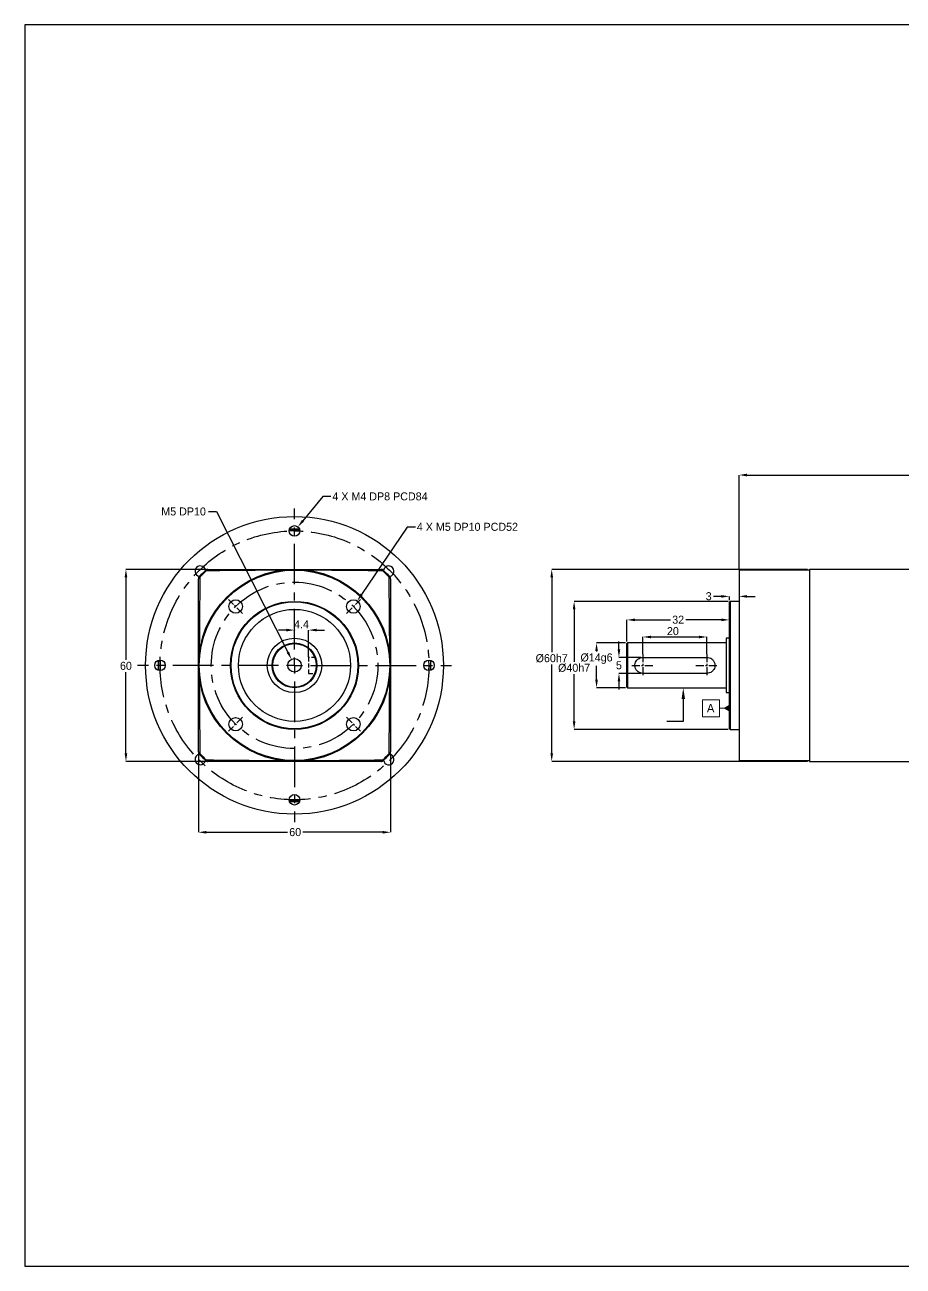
# Model space of a CAD drawing. Header units: millimetres. Extents: x 0 to 549, y 0 to 388.
# Drawn here: x 0 to 274.3, y 0 to 387.9 of the extents above; entities that cross this region are included whole.
import ezdxf

# ---------------------------------------------------------------- set-up
doc = ezdxf.new("R2010")
doc.units = ezdxf.units.MM
doc.header["$PDSIZE"] = -1
doc.linetypes.add('CENTERX2', pattern=[20.32, 12.7, -2.54, 2.54, -2.54])
doc.linetypes.add('HIDDEN', pattern=[1.905, 1.27, -0.635])
doc.layers.add('외형선', color=7, linetype='Continuous', lineweight=25)
for name, color, linetype in [('은선', 2, 'HIDDEN'), ('중심선', 1, 'CENTERX2'), ('치수', 3, 'Continuous')]:
    doc.layers.add(name, color=color, linetype=linetype)
doc.styles.add('SLDTEXTSTYLE0', font='GOTHIC.TTF')
doc.styles.get("Standard").update_dxf_attribs({"font": 'GOTHIC.TTF'})
doc.dimstyles.new('ISO-25', dxfattribs={"dimtxt": 2.5, "dimasz": 2.5, "dimexe": 0, "dimexo": 0.625, "dimtad": 0, "dimtih": 1, "dimtoh": 1, "dimtxsty": 'Standard', "dimcen": 0.09, "dimadec": 0, "dimazin": 0, "dimtfac": 1, "dimtofl": 0, "dimtmove": 0, "dimatfit": 3, "dimfxl": 1, "dimarcsym": 0})
doc.dimstyles.new('SLDDIMSTYLE0', dxfattribs={"dimtxt": 1.852083, "dimasz": 3.5, "dimexe": 0, "dimexo": 0.0625, "dimgap": 0.463021, "dimtad": 0, "dimtih": 1, "dimtoh": 1, "dimdec": 6, "dimrnd": 1e-09, "dimzin": 12, "dimdsep": 46, "dimtxsty": 'SLDTEXTSTYLE0', "dimblk1": 'NONE', "dimsah": 1, "dimcen": 0, "dimadec": 0, "dimazin": 3, "dimtfac": 1, "dimtmove": 0, "dimatfit": 3, "dimldrblk": 'NONE', "dimfxl": 1, "dimfrac": 2, "dimtolj": 1, "dimtzin": 12, "dimarcsym": 0})
doc.dimstyles.new('SLDDIMSTYLE1', dxfattribs={"dimtxt": 1.852083, "dimasz": 3.5, "dimexe": 0, "dimexo": 0.0625, "dimgap": 0.463021, "dimtad": 1, "dimrnd": 1e-09, "dimzin": 12, "dimdsep": 46, "dimtxsty": 'SLDTEXTSTYLE0', "dimsah": 1, "dimcen": 0.09, "dimadec": 0, "dimazin": 3, "dimtfac": 1, "dimtmove": 0, "dimatfit": 0, "dimfxl": 1, "dimfrac": 2, "dimtolj": 1, "dimtzin": 12, "dimarcsym": 0})
doc.dimstyles.new('SLDDIMSTYLE2', dxfattribs={"dimtxt": 1.852083, "dimasz": 3.5, "dimexe": 0, "dimexo": 0.0625, "dimgap": 0.463021, "dimtad": 1, "dimrnd": 1e-09, "dimzin": 12, "dimdsep": 46, "dimtxsty": 'SLDTEXTSTYLE0', "dimsah": 1, "dimcen": 0.09, "dimadec": 0, "dimazin": 3, "dimtfac": 1, "dimtofl": 0, "dimtmove": 0, "dimatfit": 3, "dimfxl": 1, "dimfrac": 2, "dimtolj": 1, "dimtzin": 12, "dimarcsym": 0})

# ---------------------------------------------------------------- blocks, each defined once
blk = doc.blocks.new('_D_8')
at = {"layer": 'Defpoints', "color": 0}
for p in [(185.51, 190.23), (193, 190.23), (193, 185.23)]:
    blk.add_point(p, dxfattribs=at)
at = {"layer": '치수', "color": 0, "lineweight": -2}
for p, q in [((185.51, 192.73), (185.51, 195.23)), ((192.37, 190.23), (185.51, 190.23)), ((192.37, 185.23), (185.51, 185.23)), ((185.51, 182.73), (185.51, 180.23))]:
    blk.add_line(p, q, dxfattribs=at)
at = {"layer": '치수', "color": 0}
for points in [[(185.1, 192.73), (185.93, 192.73), (185.51, 190.23)], [(185.1, 182.73), (185.93, 182.73), (185.51, 185.23)]]:
    blk.add_solid(points, dxfattribs=at)
at = {"layer": '치수', "color": 0, "insert": (185.51, 189.01), "char_height": 2.5, "attachment_point": 2}
blk.add_mtext('5', dxfattribs=at)
blk = doc.blocks.new('_D_9')
at = {"layer": 'Defpoints', "color": 0}
for p in [(178.51, 194.73), (188.2, 194.73), (188.2, 180.73)]:
    blk.add_point(p, dxfattribs=at)
at = {"layer": '치수', "color": 0, "lineweight": -2}
for p, q in [((187.57, 194.73), (178.51, 194.73)), ((178.51, 192.23), (178.51, 192.07)), ((178.51, 183.23), (178.51, 187.54)), ((187.57, 180.73), (178.51, 180.73))]:
    blk.add_line(p, q, dxfattribs=at)
at = {"layer": '치수', "color": 0}
for points in [[(178.1, 192.23), (178.93, 192.23), (178.51, 194.73)], [(178.1, 183.23), (178.93, 183.23), (178.51, 180.73)]]:
    blk.add_solid(points, dxfattribs=at)
at = {"layer": '치수', "color": 0, "insert": (178.51, 191.45), "char_height": 2.5, "attachment_point": 2}
blk.add_mtext('%%c14g6', dxfattribs=at)
blk = doc.blocks.new('_D_10')
at = {"layer": 'Defpoints', "color": 0}
for p in [(213, 196.6), (193, 191.23), (213, 191.23)]:
    blk.add_point(p, dxfattribs=at)
at = {"layer": '치수', "color": 0, "lineweight": -2}
for p, q in [((193, 191.29), (193, 196.6)), ((195.5, 196.6), (210.5, 196.6)), ((213, 191.29), (213, 196.6))]:
    blk.add_line(p, q, dxfattribs=at)
at = {"layer": '치수', "color": 0}
for points in [[(195.5, 197.01), (195.5, 196.18), (193, 196.6)], [(210.5, 197.01), (210.5, 196.18), (213, 196.6)]]:
    blk.add_solid(points, dxfattribs=at)
at = {"layer": '치수', "color": 0, "insert": (202.35, 199.69), "char_height": 2.5, "attachment_point": 2, "style": 'SLDTEXTSTYLE0'}
blk.add_mtext('\\A1;20', dxfattribs=at)
blk = doc.blocks.new('_D_11')
at = {"layer": 'Defpoints', "color": 0}
for p in [(220, 201.94), (220, 200.65), (188, 194.53)]:
    blk.add_point(p, dxfattribs=at)
at = {"layer": '치수', "color": 0, "lineweight": -2}
for p, q in [((188, 195.15), (188, 201.94)), ((190.5, 201.94), (201.57, 201.94)), ((217.5, 201.94), (206.42, 201.94)), ((220, 201.27), (220, 201.94))]:
    blk.add_line(p, q, dxfattribs=at)
at = {"layer": '치수', "color": 0}
for points in [[(190.5, 202.36), (190.5, 201.52), (188, 201.94)], [(217.5, 202.36), (217.5, 201.52), (220, 201.94)]]:
    blk.add_solid(points, dxfattribs=at)
at = {"layer": '치수', "color": 0, "insert": (204, 203.25), "char_height": 2.5, "attachment_point": 2}
blk.add_mtext('32', dxfattribs=at)
blk = doc.blocks.new('_D_12')
at = {"layer": 'Defpoints', "color": 0}
for p in [(223, 217.48), (220, 207.53), (223, 209.28)]:
    blk.add_point(p, dxfattribs=at)
at = {"layer": '치수', "color": 0, "lineweight": -2}
for p, q in [((223, 216.85), (223, 209.28)), ((217.5, 209.28), (215, 209.28)), ((220, 208.15), (220, 209.28)), ((225.5, 209.28), (228, 209.28))]:
    blk.add_line(p, q, dxfattribs=at)
at = {"layer": '치수', "color": 0}
for points in [[(217.5, 209.7), (217.5, 208.86), (220, 209.28)], [(225.5, 209.7), (225.5, 208.86), (223, 209.28)]]:
    blk.add_solid(points, dxfattribs=at)
at = {"layer": '치수', "color": 0, "insert": (213.53, 210.59), "char_height": 2.5, "attachment_point": 2}
blk.add_mtext('3', dxfattribs=at)
blk = doc.blocks.new('_D_13')
at = {"layer": 'Defpoints', "color": 0}
for p in [(367, 247.2), (367, 234.23), (223, 217.48)]:
    blk.add_point(p, dxfattribs=at)
at = {"layer": '치수', "color": 0, "lineweight": -2}
for p, q in [((223, 217.54), (223, 247.2)), ((225.5, 247.2), (364.5, 247.2)), ((367, 234.29), (367, 247.2))]:
    blk.add_line(p, q, dxfattribs=at)
at = {"layer": '치수', "color": 0}
for points in [[(225.5, 247.62), (225.5, 246.78), (223, 247.2)], [(364.5, 247.62), (364.5, 246.78), (367, 247.2)]]:
    blk.add_solid(points, dxfattribs=at)
at = {"layer": '치수', "color": 0, "insert": (290.53, 250.23), "char_height": 2.5, "attachment_point": 2, "style": 'SLDTEXTSTYLE0'}
blk.add_mtext('\\A1;144', dxfattribs=at)
blk = doc.blocks.new('_D_14')
at = {"layer": 'Defpoints', "color": 0}
for p in [(171.51, 207.73), (220.2, 207.73), (220.2, 167.73)]:
    blk.add_point(p, dxfattribs=at)
at = {"layer": '치수', "color": 0, "lineweight": -2}
for p, q in [((219.57, 207.73), (171.51, 207.73)), ((171.51, 205.23), (171.51, 188.86)), ((171.51, 170.23), (171.51, 184.98)), ((219.57, 167.73), (171.51, 167.73))]:
    blk.add_line(p, q, dxfattribs=at)
at = {"layer": '치수', "color": 0}
for points in [[(171.1, 205.23), (171.93, 205.23), (171.51, 207.73)], [(171.1, 170.23), (171.93, 170.23), (171.51, 167.73)]]:
    blk.add_solid(points, dxfattribs=at)
at = {"layer": '치수', "color": 0, "insert": (171.51, 188.23), "char_height": 2.5, "attachment_point": 2}
blk.add_mtext('%%c40h7', dxfattribs=at)
blk = doc.blocks.new('_D_15')
at = {"layer": 'Defpoints', "color": 0}
for p in [(164.51, 217.73), (245, 217.73), (245, 157.73)]:
    blk.add_point(p, dxfattribs=at)
at = {"layer": '치수', "color": 0, "lineweight": -2}
for p, q in [((244.37, 217.73), (164.51, 217.73)), ((164.51, 215.23), (164.51, 191.84)), ((164.51, 160.23), (164.51, 187.97)), ((244.37, 157.73), (164.51, 157.73))]:
    blk.add_line(p, q, dxfattribs=at)
at = {"layer": '치수', "color": 0}
for points in [[(164.1, 215.23), (164.93, 215.23), (164.51, 217.73)], [(164.1, 160.23), (164.93, 160.23), (164.51, 157.73)]]:
    blk.add_solid(points, dxfattribs=at)
at = {"layer": '치수', "color": 0, "insert": (164.51, 191.22), "char_height": 2.5, "attachment_point": 2}
blk.add_mtext('%%c60h7', dxfattribs=at)
blk = doc.blocks.new('SW_DATUMTAG_0')
at = {"color": 0, "linetype": 'Continuous', "lineweight": 18}
for p, q in [((-3.72, 2.63), (-3.72, 7.94)), ((-3.72, 7.94), (1.59, 7.94)), ((1.59, 7.94), (1.59, 2.63)), ((4.66, 5.29), (1.59, 5.29)), ((1.59, 2.63), (-3.72, 2.63))]:
    blk.add_line(p, q, dxfattribs=at)
at = {"color": 0, "linetype": 'Continuous', "lineweight": 0}
blk.add_solid([(4.66, 4.22), (4.66, 6.35), (2.81, 5.29)], dxfattribs=at)
at = {"color": 0, "linetype": 'Continuous', "lineweight": 0, "insert": (-2.38, 6.6), "char_height": 2.66, "attachment_point": 1, "style": 'SLDTEXTSTYLE0'}
blk.add_mtext('A', dxfattribs=at)
blk = doc.blocks.new('_D_16')
at = {"layer": 'Defpoints', "color": 0}
for p in [(84.2, 198.75), (88.6, 198.75), (88.6, 190.23)]:
    blk.add_point(p, dxfattribs=at)
at = {"layer": '치수', "color": 0, "lineweight": -2}
for p, q in [((81.7, 198.75), (79.2, 198.75)), ((84.2, 198.81), (84.2, 198.75)), ((88.6, 190.29), (88.6, 198.75)), ((91.1, 198.75), (93.6, 198.75))]:
    blk.add_line(p, q, dxfattribs=at)
at = {"layer": '치수', "color": 0}
for points in [[(81.7, 199.17), (81.7, 198.34), (84.2, 198.75)], [(91.1, 199.17), (91.1, 198.34), (88.6, 198.75)]]:
    blk.add_solid(points, dxfattribs=at)
at = {"layer": '치수', "color": 0, "insert": (86.4, 201.83), "char_height": 2.5, "attachment_point": 2, "style": 'SLDTEXTSTYLE0'}
blk.add_mtext('\\A1;4.4', dxfattribs=at)
blk = doc.blocks.new('_D_17')
at = {"layer": 'Defpoints', "color": 0}
for p in [(85.25, 231), (83.15, 228.46)]:
    blk.add_point(p, dxfattribs=at)
at = {"layer": '치수', "color": 0, "lineweight": -2}
for p, q in [((93.07, 240.46), (86.85, 232.93)), ((95.57, 240.46), (93.07, 240.46))]:
    blk.add_line(p, q, dxfattribs=at)
at = {"layer": '치수', "color": 0}
blk.add_solid([(86.52, 233.19), (87.17, 232.66), (85.25, 231)], dxfattribs=at)
at = {"layer": '치수', "color": 0, "insert": (96.03, 241.78), "char_height": 2.5, "attachment_point": 1, "style": 'SLDTEXTSTYLE0'}
blk.add_mtext('\\A1;4 X M4 DP8 PCD84\\P', dxfattribs=at)
blk = doc.blocks.new('_NONE')
blk = doc.blocks.new('_D_18')
at = {"layer": 'Defpoints', "color": 0}
for p in [(83.25, 189.6), (85.15, 185.86)]:
    blk.add_point(p, dxfattribs=at)
at = {"layer": '치수', "color": 0, "lineweight": -2}
for p, q in [((57.36, 235.76), (59.86, 235.76)), ((59.86, 235.76), (82.12, 191.83))]:
    blk.add_line(p, q, dxfattribs=at)
at = {"layer": '치수', "color": 0}
blk.add_solid([(82.5, 192.02), (81.75, 191.64), (83.25, 189.6)], dxfattribs=at)
at = {"layer": '치수', "color": 0, "insert": (42.6, 237.07), "char_height": 2.5, "attachment_point": 1, "style": 'SLDTEXTSTYLE0'}
blk.add_mtext('\\A1;M5 DP10\\P', dxfattribs=at)
blk = doc.blocks.new('_D_19')
at = {"layer": 'Defpoints', "color": 0}
for p in [(103.77, 207.85), (101.41, 204.38)]:
    blk.add_point(p, dxfattribs=at)
at = {"layer": '치수', "color": 0, "lineweight": -2}
for p, q in [((119.43, 230.96), (105.17, 209.92)), ((121.93, 230.96), (119.43, 230.96))]:
    blk.add_line(p, q, dxfattribs=at)
at = {"layer": '치수', "color": 0}
blk.add_solid([(104.82, 210.16), (105.51, 209.69), (103.77, 207.85)], dxfattribs=at)
at = {"layer": '치수', "color": 0, "insert": (122.4, 232.27), "char_height": 2.5, "attachment_point": 1, "style": 'SLDTEXTSTYLE0'}
blk.add_mtext('\\A1;4 X M5 DP10 PCD52\\P', dxfattribs=at)
blk = doc.blocks.new('_D_20')
at = {"layer": 'Defpoints', "color": 0}
for p in [(54.2, 160.69), (114.2, 160.69), (114.2, 135.57)]:
    blk.add_point(p, dxfattribs=at)
at = {"layer": '치수', "color": 0, "lineweight": -2}
for p, q in [((54.2, 160.07), (54.2, 135.57)), ((114.2, 160.07), (114.2, 135.57)), ((56.7, 135.57), (82.03, 135.57)), ((111.7, 135.57), (86.8, 135.57))]:
    blk.add_line(p, q, dxfattribs=at)
at = {"layer": '치수', "color": 0}
for points in [[(56.7, 135.99), (56.7, 135.16), (54.2, 135.57)], [(111.7, 135.99), (111.7, 135.16), (114.2, 135.57)]]:
    blk.add_solid(points, dxfattribs=at)
at = {"layer": '치수', "color": 0, "insert": (84.42, 136.88), "char_height": 2.5, "attachment_point": 2}
blk.add_mtext('60', dxfattribs=at)
blk = doc.blocks.new('_D_21')
at = {"layer": 'Defpoints', "color": 0}
for p in [(31.57, 217.73), (57.16, 217.73), (57.16, 157.73)]:
    blk.add_point(p, dxfattribs=at)
at = {"layer": '치수', "color": 0, "lineweight": -2}
for p, q in [((56.54, 217.73), (31.57, 217.73)), ((31.57, 215.23), (31.57, 189.46)), ((31.57, 160.23), (31.57, 185.59)), ((56.54, 157.73), (31.57, 157.73))]:
    blk.add_line(p, q, dxfattribs=at)
at = {"layer": '치수', "color": 0}
for points in [[(31.16, 215.23), (31.99, 215.23), (31.57, 217.73)], [(31.16, 160.23), (31.99, 160.23), (31.57, 157.73)]]:
    blk.add_solid(points, dxfattribs=at)
at = {"layer": '치수', "color": 0, "insert": (31.57, 188.84), "char_height": 2.5, "attachment_point": 2}
blk.add_mtext('60', dxfattribs=at)
blk = doc.blocks.new('SW_CENTERMARKSYMBOL_11')
at = {"layer": '중심선', "color": 0}
for p, q in [((0, 5), (0, 49)), ((-5, 0), (-49, 0)), ((0, 0), (-2.5, 0)), ((0, 0), (0, 2.5)), ((0, 0), (0, -2.5)), ((0, 0), (2.5, 0)), ((5, 0), (49, 0)), ((0, -5), (0, -49))]:
    blk.add_line(p, q, dxfattribs=at)
blk = doc.blocks.new('A')
at = {"lineweight": -3}
for p, q in [((2066.56, -855.31), (1769.56, -855.31)), ((1769.56, -855.31), (1769.56, -1065.31)), ((2066.56, -1065.31), (2066.56, -855.31)), ((1769.56, -1065.31), (1769.56, -1275.31)), ((2066.56, -1275.31), (2066.56, -1065.31)), ((1769.56, -1275.31), (2066.56, -1275.31))]:
    blk.add_line(p, q, dxfattribs=at)
blk = doc.blocks.new('*U46')
at = {"layer": '중심선', "ltscale": 0.2}
blk.add_line((-2.19, -2.19), (2.19, 2.19), dxfattribs=at)
blk = doc.blocks.new('*U47')
at = {"color": 0, "linetype": 'ByBlock', "lineweight": -2}
for p, rotation in [((65.82, 206.11), 89.99999999999999), ((65.82, 169.34), 180), ((102.59, 169.34), 270)]:
    blk.add_blockref('*U46', p, dxfattribs=dict(at, rotation=rotation))
blk.add_blockref('*U46', (102.59, 206.11), dxfattribs=at)

msp = doc.modelspace()

# ---------------------------------------------------------------- linework, layer by layer
at = {"layer": '외형선', "linetype": 'Continuous', "lineweight": 25}
for p, q in [((244.9953902, 217.4793543), (222.9953903, 217.4793543)), ((222.9953903, 217.4793543), (222.9953903, 157.9793523)), ((284.9953893, 217.7293536), (244.9953902, 217.7293536)), ((244.9953902, 217.7293536), (244.9953902, 157.729353)), ((220.1953876, 207.7293526), (219.9953843, 207.5293527)), ((219.9953843, 167.9293539), (219.9953843, 207.5293527)), ((222.9953903, 207.7293526), (220.1953876, 207.7293526)), ((220.1953876, 207.7293526), (220.1953876, 167.729354)), ((188.1953824, 194.7293535), (187.9953939, 194.5293535)), ((187.9953939, 180.9293531), (187.9953939, 194.5293535)), ((218.9953822, 194.7293535), (188.1953824, 194.7293535)), ((188.1953824, 194.7293535), (188.1953824, 180.7293531)), ((219.9953843, 196.2293532), (218.9953822, 196.2293532)), ((218.9953822, 196.2293532), (218.9953822, 179.2293534)), ((192.9953891, 190.2293532), (212.995385, 190.2293532)), ((212.995385, 185.2293534), (192.9953891, 185.2293534)), ((187.9953939, 180.9293531), (188.1953824, 180.7293531)), ((188.1953824, 180.7293531), (218.9953822, 180.7293531)), ((218.9953822, 179.2293534), (219.9953843, 179.2293534)), ((219.9953843, 167.9293539), (220.1953876, 167.729354)), ((220.1953876, 167.729354), (222.9953903, 167.729354)), ((222.9953903, 157.9793523), (244.9953902, 157.9793523)), ((244.9953902, 157.729353), (284.9953893, 157.729353))]:
    msp.add_line(p, q, dxfattribs=at)
at = {"layer": '외형선', "linetype": 'Continuous', "lineweight": 25, "flags": 128}
for points in [[(85.8529746, 229.696942), (84.2032929, 229.7293543), (82.5536113, 229.696942)], [(82.6218167, 230.1999186), (84.2032929, 230.2293529), (85.7847691, 230.1999186)], [(56.417728, 217.4006324), (56.2699948, 217.8696709), (55.9543769, 218.3117217)], [(56.4820678, 217.4607523), (56.4849377, 217.4576741), (56.493522, 217.4484673), (56.5077522, 217.4332052), (56.5275062, 217.4120188), (56.5526162, 217.385088), (56.5828738, 217.3526363), (56.6180222, 217.3149391), (56.6577665, 217.2723127)], [(111.924518, 217.4607523), (111.9216482, 217.4576741), (111.9130638, 217.4484673), (111.8988336, 217.4332052), (111.8790796, 217.4120188), (111.8539696, 217.385088), (111.823712, 217.3526363), (111.7885636, 217.3149391), (111.7488193, 217.2723127)], [(54.4718939, 215.4505784), (54.4749721, 215.4477085), (54.4841789, 215.4391242), (54.499441, 215.424894), (54.5206274, 215.40514), (54.5475582, 215.38003), (54.5800099, 215.3497724), (54.6177071, 215.314624), (54.6603335, 215.2748797)], [(113.9346919, 215.4505784), (113.9316137, 215.4477085), (113.9224069, 215.4391242), (113.9071448, 215.424894), (113.8859584, 215.40514), (113.8590276, 215.38003), (113.8265759, 215.3497724), (113.7888787, 215.314624), (113.7462523, 215.2748797)], [(41.7327276, 186.1478771), (41.7032933, 187.7293533), (41.7327276, 189.3108295)], [(42.2357042, 189.3790349), (42.2032919, 187.7293533), (42.2357042, 186.0796716)], [(126.1708816, 186.0796716), (126.2032939, 187.7293533), (126.1708816, 189.3790349)], [(126.6738582, 189.3108295), (126.7032925, 187.7293533), (126.6738582, 186.1478771)], [(54.4718939, 160.0081282), (54.4749721, 160.010998), (54.4841789, 160.0195824), (54.499441, 160.0338126), (54.5206274, 160.0535666), (54.5475582, 160.0786766), (54.5800099, 160.1089341), (54.6177071, 160.1440826), (54.6603335, 160.1838269)], [(113.9346919, 160.0081282), (113.9316137, 160.010998), (113.9224069, 160.0195824), (113.9071448, 160.0338126), (113.8859584, 160.0535666), (113.8590276, 160.0786766), (113.8265759, 160.1089341), (113.7888787, 160.1440826), (113.7462523, 160.1838269)], [(114.7856613, 159.4804373), (114.3436105, 159.7960552), (113.874572, 159.9437884)], [(56.4820678, 157.9979543), (56.4849377, 158.0010325), (56.493522, 158.0102393), (56.5077522, 158.0255014), (56.5275062, 158.0466878), (56.5526162, 158.0736186), (56.5828738, 158.1060703), (56.6180222, 158.1437674), (56.6577665, 158.1863939)], [(111.7488193, 158.1863939), (111.7885636, 158.1437674), (111.823712, 158.1060703), (111.8539696, 158.0736186), (111.8790796, 158.0466878), (111.8988336, 158.0255014), (111.9130638, 158.0102393), (111.9216482, 158.0010325), (111.924518, 157.9979543)], [(82.5536113, 145.7617645), (84.2032929, 145.7293523), (85.8529746, 145.7617645)], [(85.7847691, 145.258788), (84.2032929, 145.2293537), (82.6218167, 145.258788)]]:
    msp.add_lwpolyline(points, dxfattribs=at)
at = {"layer": '외형선', "linetype": 'Continuous', "lineweight": 25}
for centre, radius in [((84.2032929, 187.7293533), 46.5), ((84.2032929, 229.7293533), 1.65), ((84.2032929, 187.7293533), 30), ((84.2032929, 187.7293533), 29.75), ((65.8185166, 206.1141296), 2.1), ((84.2032929, 187.7293533), 20), ((84.2032929, 187.7293533), 19.8), ((102.5880692, 206.1141296), 2.1), ((84.2032929, 187.7293533), 17.5), ((84.2032929, 187.7293533), 8.5), ((84.2032929, 187.7293533), 7), ((84.2032929, 187.7293533), 6.8), ((42.2032929, 187.7293533), 1.65), ((84.2032929, 187.7293533), 2.1), ((126.2032929, 187.7293533), 1.65), ((65.8185166, 169.344577), 2.1), ((102.5880692, 169.344577), 2.1), ((84.2032929, 145.7293533), 1.65)]:
    msp.add_circle(centre, radius, dxfattribs=at)
for centre, radius, start, end in [((84.2032929, 187.7293533), 42.55, 87.891467035, 92.108532965), ((54.7876508, 217.1449954), 1.65, 45, 261.087151472), ((84.2032929, 187.7293533), 40.65, 132.996131447, 137.003868553), ((84.2032929, 187.7293533), 40.392355, 132.996131447, 137.003868553), ((57.1640159, 216.7293533), 1, 90, 132.996131447), ((57.2514926, 217.1235614), 0.6120765, 98.216842885, 165.934713738), ((80.579347, 217.4858366), 0.3492146, 135.787305479, 183.39245037), ((87.8272388, 217.4858366), 0.3492146, 356.60754963, 44.212694521), ((111.2425699, 216.7293533), 1, 47.003868553, 90), ((111.1550932, 217.1235614), 0.6120765, 14.065286262, 81.783157115), ((84.2032929, 187.7293533), 40.392355, 42.996131447, 47.003868553), ((84.2032929, 187.7293533), 40.65, 42.996131447, 47.003868553), ((113.618935, 217.1449954), 1.65, 278.912848528, 171.087128082), ((54.8090848, 214.6811536), 0.6120765, 104.065286262, 171.783157115), ((55.2032929, 214.7686303), 1, 137.003868553, 180), ((113.597501, 214.6811536), 0.6120765, 8.216842885, 75.934713738), ((113.2032929, 214.7686303), 1, 0, 42.996131447), ((54.4468096, 191.3532992), 0.3492146, 86.60754963, 134.212694521), ((113.9597762, 191.3532992), 0.3492146, 45.787305479, 93.39245037), ((84.2032929, 187.7293533), 42.55, 177.891467035, 182.108532965), ((84.2032929, 187.7293533), 42.55, 357.891467035, 2.108532965), ((54.4468096, 184.1054073), 0.3492146, 225.787305479, 273.39245037), ((113.9597762, 184.1054073), 0.3492146, 266.60754963, 314.212694521), ((54.7876508, 158.3137112), 1.65, 98.912848528, 351.087151472), ((54.8090848, 160.777553), 0.6120765, 188.216842885, 255.934713738), ((55.2032929, 160.6900763), 1, 180, 222.996131447), ((84.2032929, 187.7293533), 40.65, 222.996131447, 227.003868553), ((84.2032929, 187.7293533), 40.392355, 222.996131447, 227.003868553), ((84.2032929, 187.7293533), 40.392355, 312.996131447, 317.003868553), ((84.2032929, 187.7293533), 40.65, 312.996131447, 317.003868553), ((113.618935, 158.3137112), 1.65, 188.912848528, 45), ((113.597501, 160.777553), 0.6120765, 284.065286262, 351.783157115), ((113.2032929, 160.6900763), 1, 317.003868553, 0), ((57.1640159, 158.7293533), 1, 227.003868553, 270), ((57.2514926, 158.3351452), 0.6120765, 194.065286262, 261.783157115), ((80.579347, 157.97287), 0.3492146, 176.60754963, 224.212694521), ((87.8272388, 157.97287), 0.3492146, 315.787305479, 3.39245037), ((111.2425699, 158.7293533), 1, 270, 312.996131447), ((111.1550932, 158.3351452), 0.6120765, 278.216842885, 345.934713738), ((84.2032929, 187.7293533), 42.55, 267.891467035, 272.108532965)]:
    msp.add_arc(centre, radius, start, end, dxfattribs=at)
for points, knots in [([(80.2307443, 217.4651719), (78.9705129, 217.4599715), (76.4449583, 217.4495497), (72.7952896, 217.4231122), (69.7858855, 217.3973683), (66.7276016, 217.3690263), (63.6223614, 217.3390335), (60.0590089, 217.3041717), (57.7781322, 217.282807), (56.6577665, 217.2723127)], [0, 0, 0, 0, 0.1448805303, 0.2903464181, 0.4355784954, 0.5168675923, 0.6797598881, 0.8426981977, 1, 1, 1, 1]), ([(57.1640147, 217.7293544), (59.1489273, 217.7293546), (62.1338956, 217.7293547), (66.3376179, 217.7293544), (69.3351271, 217.7293535), (72.1519964, 217.7293535), (74.7847835, 217.7293541), (77.5082926, 217.7293519), (79.3889091, 217.7293522), (80.3290453, 217.7293523)], [0, 0, 0, 0, 0.28229752861, 0.42452709066, 0.56671845852, 0.67380799936, 0.7808702168, 0.89045516867, 1, 1, 1, 1]), ([(80.3290453, 217.7293523), (80.987622, 217.7293529), (82.2709713, 217.729354), (83.5590644, 217.7293536), (84.192131, 217.7293536), (84.2032929, 217.7293536)], [0, 0, 0, 0, 0.5087252216, 0.9913380859, 1, 1, 1, 1]), ([(84.2032929, 217.7293536), (84.2144548, 217.7293536), (84.8475214, 217.7293536), (86.1356145, 217.729354), (87.4189638, 217.7293529), (88.0775405, 217.7293523)], [0, 0, 0, 0, 0.0086619141, 0.4912747784, 1, 1, 1, 1]), ([(88.0775405, 217.7293523), (88.994412, 217.7293529), (90.8284663, 217.7293542), (93.5318051, 217.7293527), (96.1896464, 217.7293529), (99.0411666, 217.7293536), (102.0417194, 217.729355), (106.2471095, 217.7293511), (109.2407148, 217.7293531), (111.2425711, 217.7293544)], [0, 0, 0, 0, 0.10682321105, 0.21368270288, 0.32346763085, 0.43328303934, 0.57428179862, 0.71531762049, 1, 1, 1, 1]), ([(111.7488193, 217.2723127), (109.7368669, 217.2913677), (106.7109911, 217.3200255), (102.4477345, 217.361721), (99.1958471, 217.3923433), (95.7610226, 217.4218517), (92.1194696, 217.4487758), (89.4961156, 217.4596827), (88.1758415, 217.4651719)], [0, 0, 0, 0, 0.2811055302, 0.4227686674, 0.5643945868, 0.6983930043, 0.8482080871, 1, 1, 1, 1]), ([(54.2032939, 191.6036009), (54.2032933, 192.5204724), (54.203292, 194.3545267), (54.2032935, 197.0578655), (54.2032933, 199.7157068), (54.2032926, 202.567227), (54.2032912, 205.5677798), (54.2032951, 209.7731699), (54.2032931, 212.7667752), (54.2032917, 214.7686315)], [0, 0, 0, 0, 0.10682321105, 0.21368270288, 0.32346763085, 0.43328303934, 0.57428179862, 0.71531762049, 1, 1, 1, 1]), ([(54.6603335, 215.2748797), (54.6412785, 213.2629273), (54.6126207, 210.2370514), (54.5709252, 205.9737949), (54.5403029, 202.7219075), (54.5107945, 199.287083), (54.4838704, 195.64553), (54.4729635, 193.022176), (54.4674743, 191.7019019)], [0, 0, 0, 0, 0.2811055302, 0.4227686674, 0.5643945868, 0.6983930043, 0.8482080871, 1, 1, 1, 1]), ([(113.9391115, 191.7019019), (113.9339111, 192.9621333), (113.9234893, 195.4876879), (113.8970518, 199.1373566), (113.8713079, 202.1467607), (113.8429659, 205.2050446), (113.8129731, 208.3102848), (113.7781113, 211.8736373), (113.7567466, 214.154514), (113.7462523, 215.2748797)], [0, 0, 0, 0, 0.1448805303, 0.2903464181, 0.4355784954, 0.5168675923, 0.6797598881, 0.8426981977, 1, 1, 1, 1]), ([(114.2032941, 214.7686315), (114.2032942, 212.7837189), (114.2032944, 209.7987506), (114.203294, 205.5950283), (114.2032931, 202.5975191), (114.2032931, 199.7806497), (114.2032937, 197.1478627), (114.2032915, 194.4243536), (114.2032918, 192.5437371), (114.2032919, 191.6036009)], [0, 0, 0, 0, 0.28229752861, 0.42452709066, 0.56671845852, 0.67380799936, 0.7808702168, 0.89045516867, 1, 1, 1, 1]), ([(54.2032926, 187.7293533), (54.2032926, 187.7405152), (54.2032926, 188.3735818), (54.2032922, 189.6616749), (54.2032933, 190.9450242), (54.2032939, 191.6036009)], [0, 0, 0, 0, 0.0086619141, 0.4912747784, 1, 1, 1, 1]), ([(114.2032919, 191.6036009), (114.2032925, 190.9450242), (114.2032936, 189.6616749), (114.2032932, 188.3735818), (114.2032932, 187.7405152), (114.2032932, 187.7293533)], [0, 0, 0, 0, 0.5087252216, 0.9913380859, 1, 1, 1, 1]), ([(192.9953891, 185.2293534), (192.7244414, 185.2551782), (192.1829805, 185.3067865), (191.4557903, 185.7069042), (190.8787178, 186.310008), (190.5277208, 187.0914965), (190.4587782, 187.9366328), (190.6597536, 188.7342619), (191.0984294, 189.4261005), (191.7511924, 189.9514202), (192.4303457, 190.2009575), (192.857019, 190.2223996), (192.9953891, 190.2293532)], [0, 0, 0, 0, 0.1026231247, 0.2050816495, 0.3117452069, 0.4215935346, 0.5270687076, 0.6278391556, 0.7300672287, 0.8377703609, 0.9473889455, 1, 1, 1, 1]), ([(212.995385, 190.2293532), (213.2663329, 190.2035286), (213.8077942, 190.1519208), (214.5349843, 189.751798), (215.1120706, 189.1487042), (215.4630749, 188.3672097), (215.5319846, 187.5220763), (215.3310443, 186.7244377), (214.8923406, 186.0326105), (214.2395866, 185.5072898), (213.5604341, 185.2577461), (213.1337601, 185.2363065), (212.995385, 185.2293534)], [0, 0, 0, 0, 0.102622942, 0.2050812846, 0.3117459323, 0.4215940645, 0.5270688973, 0.6278387087, 0.7300675971, 0.8377705377, 0.9473871566, 1, 1, 1, 1]), ([(54.2032939, 183.8551057), (54.2032933, 184.5136824), (54.2032922, 185.7970317), (54.2032926, 187.0851248), (54.2032926, 187.7181914), (54.2032926, 187.7293533)], [0, 0, 0, 0, 0.5087252216, 0.9913380859, 1, 1, 1, 1]), ([(114.2032932, 187.7293533), (114.2032932, 187.7181914), (114.2032932, 187.0851248), (114.2032936, 185.7970317), (114.2032925, 184.5136824), (114.2032919, 183.8551057)], [0, 0, 0, 0, 0.0086619141, 0.4912747784, 1, 1, 1, 1]), ([(54.2032917, 160.6900751), (54.2032916, 162.6749877), (54.2032914, 165.659956), (54.2032918, 169.8636783), (54.2032927, 172.8611875), (54.2032927, 175.6780568), (54.2032921, 178.3108438), (54.2032943, 181.034353), (54.203294, 182.9149695), (54.2032939, 183.8551057)], [0, 0, 0, 0, 0.28229752861, 0.42452709066, 0.56671845852, 0.67380799936, 0.7808702168, 0.89045516867, 1, 1, 1, 1]), ([(54.4674743, 183.7568047), (54.4726747, 182.4965733), (54.4830965, 179.9710187), (54.509534, 176.32135), (54.5352779, 173.3119459), (54.5636199, 170.253662), (54.5936127, 167.1484218), (54.6284745, 163.5850693), (54.6498392, 161.3041925), (54.6603335, 160.1838269)], [0, 0, 0, 0, 0.1448805303, 0.2903464181, 0.4355784954, 0.5168675923, 0.6797598881, 0.8426981977, 1, 1, 1, 1]), ([(113.7462523, 160.1838269), (113.7653073, 162.1957793), (113.7939651, 165.2216551), (113.8356606, 169.4849116), (113.8662829, 172.7367991), (113.8957914, 176.1716236), (113.9227154, 179.8131766), (113.9336223, 182.4365306), (113.9391115, 183.7568047)], [0, 0, 0, 0, 0.2811055302, 0.4227686674, 0.5643945868, 0.6983930043, 0.8482080871, 1, 1, 1, 1]), ([(114.2032919, 183.8551057), (114.2032925, 182.9382342), (114.2032938, 181.1041799), (114.2032923, 178.4008411), (114.2032925, 175.7429998), (114.2032932, 172.8914795), (114.2032946, 169.8909268), (114.2032907, 165.6855367), (114.2032927, 162.6919314), (114.2032941, 160.6900751)], [0, 0, 0, 0, 0.10682321105, 0.21368270288, 0.32346763085, 0.43328303934, 0.57428179862, 0.71531762049, 1, 1, 1, 1]), ([(56.6577665, 158.1863939), (58.6697189, 158.1673389), (61.6955947, 158.1386811), (65.9588513, 158.0969856), (69.2107387, 158.0663633), (72.6455632, 158.0368548), (76.2871162, 158.0099307), (78.9104702, 157.9990239), (80.2307443, 157.9935347)], [0, 0, 0, 0, 0.2811055302, 0.4227686674, 0.5643945868, 0.6983930043, 0.8482080871, 1, 1, 1, 1]), ([(80.3290453, 157.7293543), (79.4121738, 157.7293537), (77.5781195, 157.7293524), (74.8747807, 157.7293539), (72.2169394, 157.7293537), (69.3654192, 157.729353), (66.3648664, 157.7293516), (62.1594763, 157.7293555), (59.165871, 157.7293535), (57.1640147, 157.7293521)], [0, 0, 0, 0, 0.10682321105, 0.21368270288, 0.32346763085, 0.43328303934, 0.57428179862, 0.71531762049, 1, 1, 1, 1]), ([(84.2032929, 157.729353), (84.192131, 157.729353), (83.5590644, 157.729353), (82.2709713, 157.7293526), (80.987622, 157.7293537), (80.3290453, 157.7293543)], [0, 0, 0, 0, 0.0086619141, 0.4912747784, 1, 1, 1, 1]), ([(88.0775405, 157.7293543), (87.4189638, 157.7293537), (86.1356145, 157.7293526), (84.8475214, 157.729353), (84.2144548, 157.729353), (84.2032929, 157.729353)], [0, 0, 0, 0, 0.5087252216, 0.9913380859, 1, 1, 1, 1]), ([(111.2425711, 157.7293521), (109.2576585, 157.729352), (106.2726902, 157.7293518), (102.0689679, 157.7293522), (99.0714587, 157.7293531), (96.2545894, 157.729353), (93.6218024, 157.7293525), (90.8982932, 157.7293547), (89.0176767, 157.7293544), (88.0775405, 157.7293543)], [0, 0, 0, 0, 0.28229752861, 0.42452709066, 0.56671845852, 0.67380799936, 0.7808702168, 0.89045516867, 1, 1, 1, 1]), ([(88.1758415, 157.9935347), (89.4360729, 157.9987351), (91.9616275, 158.0091569), (95.6112962, 158.0355944), (98.6207003, 158.0613383), (101.6789842, 158.0896803), (104.7842244, 158.1196731), (108.3475769, 158.1545349), (110.6284536, 158.1758996), (111.7488193, 158.1863939)], [0, 0, 0, 0, 0.1448805303, 0.2903464181, 0.4355784954, 0.5168675923, 0.6797598881, 0.8426981977, 1, 1, 1, 1])]:
    msp.add_open_spline(points, degree=3, knots=knots, dxfattribs=at)
at = {"layer": '은선'}
for p, q in [((90.7416413, 190.2293533), (88.6032929, 190.2293533)), ((88.6032929, 190.2293533), (88.6032929, 185.2293533)), ((88.6032929, 185.2293533), (90.7416413, 185.2293533))]:
    msp.add_line(p, q, dxfattribs=at)
at = {"layer": '중심선', "ltscale": 0.2}
for p, q in [((192.9953885, 191.2293533), (192.9953893, 184.2293534)), ((212.9953843, 191.2293533), (212.9953851, 184.2293534)), ((189.495494, 187.7301803), (196.495494, 187.7301803)), ((209.4954898, 187.7301803), (216.4954898, 187.7301803))]:
    msp.add_line(p, q, dxfattribs=at)
at = {"layer": '중심선'}
for radius in [42, 26]:
    msp.add_circle((84.2032929, 187.7293533), radius, dxfattribs=at)
at = {"layer": '치수'}
for p, q in [((205.6094834, 177.2495128), (205.6094834, 170.2293533)), ((205.6094834, 170.2293533), (200.4138671, 170.2293533))]:
    msp.add_line(p, q, dxfattribs=at)
msp.add_solid([(205.582755, 180.7293531), (205.0734988, 177.2495128), (206.1454681, 177.2495128)], dxfattribs=at)

# ---------------------------------------------------------------- block references
at = {"lineweight": -3, "xscale": 1.305956485360037, "yscale": 1.305956485360037, "zscale": 1.305956485360037, "rotation": 90}
msp.add_blockref('A', (-1116.9964574, -2310.9741133), dxfattribs=at)
msp.add_blockref('*U47', (0, 0))
at = {"layer": '중심선'}
msp.add_blockref('SW_CENTERMARKSYMBOL_11', (84.2032929, 187.7293533), dxfattribs=at)
at = {"layer": '치수'}
msp.add_blockref('SW_DATUMTAG_0', (215.3305668, 169.0651828), dxfattribs=at)

# ---------------------------------------------------------------- dimensions: what is measured, and where the dimension line sits
for base, p1, p2, dimstyle, override, picture, middle in [((366.9953886, 247.2004098), (222.9953886, 217.4793533), (366.9953886, 234.2293533), 'SLDDIMSTYLE2', {"dimtxt": 2.5, "dimasz": 2.5, "dimtofl": 0, "dimtmove": 0}, '_D_13', (290.5314694, 247.2004098)), ((88.6032929, 198.7521002), (84.2032929, 198.7521002), (88.6032929, 190.2293533), 'SLDDIMSTYLE1', {"dimtxt": 2.5, "dimasz": 2.5, "dimtofl": 0}, '_D_16', (86.4032929, 198.7521002)), ((212.9953843, 196.597293), (192.9953885, 191.2293533), (212.9953843, 191.2293533), 'SLDDIMSTYLE2', {"dimtxt": 2.5, "dimasz": 2.5, "dimtofl": 0}, '_D_10', (202.34752, 196.597293))]:
    dim = msp.add_linear_dim(base=base, p1=p1, p2=p2, dimstyle=dimstyle, override=override, dxfattribs=at)
    dim.commit()
    dim.dimension.update_dxf_attribs({"geometry": picture, "text_midpoint": middle, "dimtype": 160})
for p1, p2, text, picture, middle in [((83.1526877, 228.4570606), (85.2538981, 231.001646), '4 X M4 DP8 PCD84\\P', '_D_17', (111.4124505, 240.4634293)), ((85.1528153, 185.856279), (83.2537705, 189.6024276), 'M5 DP10\\P', '_D_18', (49.7438085, 235.7599329)), ((101.409458, 204.376063), (103.7666804, 207.8521962), '4 X M5 DP10 PCD52\\P', '_D_19', (138.7261761, 230.955311))]:
    dim = msp.add_diameter_dim_2p(p1=p1, p2=p2, text=text, dimstyle='SLDDIMSTYLE0', override={"dimtxt": 2.5, "dimasz": 2.5, "dimpost": '<>', "dimtofl": 0}, dxfattribs=at)
    dim.commit()
    dim.dimension.update_dxf_attribs({"geometry": picture, "text_midpoint": middle, "dimtype": 163})
dim = msp.add_linear_dim(base=(31.573294, 217.7293533), p1=(57.1640159, 157.7293533), p2=(57.1640159, 217.7293533), angle=90, dimstyle='ISO-25', dxfattribs=at)
dim.commit()
dim.dimension.update_dxf_attribs({"geometry": '_D_21', "text_midpoint": (31.573294, 187.52335), "dimtype": 160})
for base, p1, p2, text, picture, middle in [((164.5125749, 217.7293533), (244.9953886, 157.7293533), (244.9953886, 217.7293533), '%%c<>h7', '_D_15', (164.5125749, 189.9047265)), ((171.5125749, 207.7293533), (220.1953886, 167.7293533), (220.1953886, 207.7293533), '%%c<>h7', '_D_14', (171.5125749, 186.9209658)), ((178.5125749, 194.7293533), (188.1953886, 180.7293533), (188.1953886, 194.7293533), '%%c<>g6', '_D_9', (178.5125749, 189.8051832))]:
    dim = msp.add_linear_dim(base=base, p1=p1, p2=p2, angle=90, text=text, dimstyle='ISO-25', dxfattribs=at)
    dim.commit()
    dim.dimension.update_dxf_attribs({"geometry": picture, "text_midpoint": middle, "dimtype": 160})
for base, p1, p2, picture, middle in [((222.9953886, 209.2816594), (219.9953886, 207.5293533), (222.9953886, 217.4793533), '_D_12', (213.5342227, 209.2816594)), ((219.9953886, 201.9394731), (187.9953886, 194.5293533), (219.9953886, 200.6473518), '_D_11', (203.9953886, 201.9394731)), ((114.2032929, 135.5716924), (54.2032929, 160.6900763), (114.2032929, 160.6900763), '_D_20', (84.4151822, 135.5716924))]:
    dim = msp.add_linear_dim(base=base, p1=p1, p2=p2, dimstyle='ISO-25', dxfattribs=at)
    dim.commit()
    dim.dimension.update_dxf_attribs({"geometry": picture, "text_midpoint": middle, "dimtype": 160})
dim = msp.add_linear_dim(base=(185.5125749, 190.2293533), p1=(192.9953886, 185.2293533), p2=(192.9953886, 190.2293533), angle=90, dimstyle='ISO-25', override={"dimtmove": 0}, dxfattribs=at)
dim.commit()
dim.dimension.update_dxf_attribs({"geometry": '_D_8', "text_midpoint": (185.5125749, 187.7293533), "dimtype": 160})

doc.saveas('drawing.dxf')
